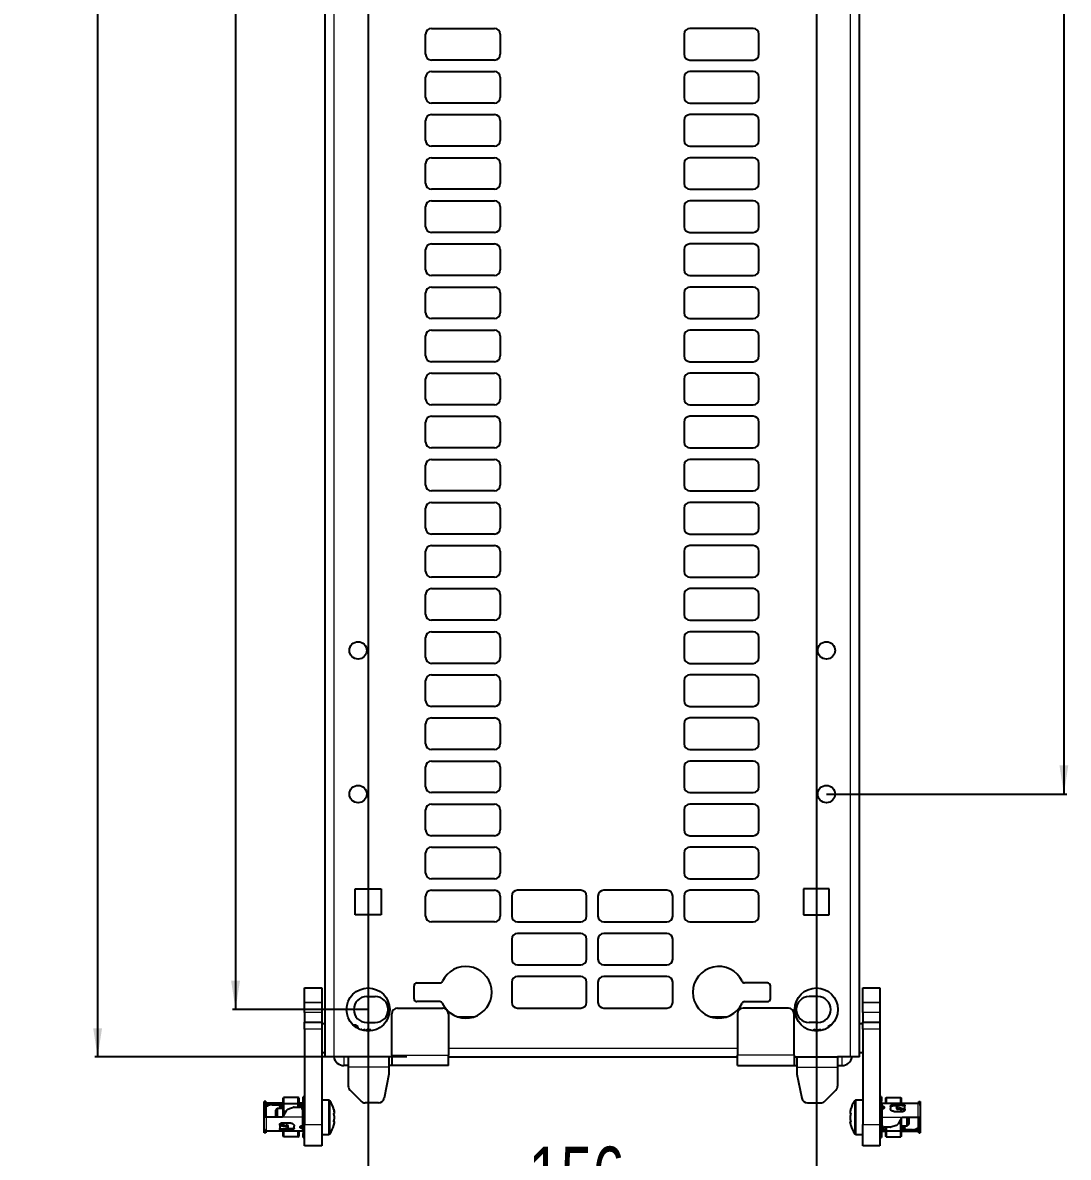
# Model space of a CAD drawing. Header units: millimetres. Extents: x -293 to 528, y -288 to 1990.
# Drawn here: x -292.8 to 71.1, y -84.8 to 310.2 of the extents above; entities that cross this region are included whole.
import ezdxf

# ---------------------------------------------------------------- set-up
doc = ezdxf.new("R2010")
doc.units = ezdxf.units.MM
doc.layers.add('FORMAT', color=7, linetype='Continuous')
doc.styles.add('SLDTEXTSTYLE0', font='TXT', dxfattribs={"width": 0.75})
doc.dimstyles.new('SLDDIMSTYLE0', dxfattribs={"dimtxt": 20, "dimasz": 10, "dimexe": 0, "dimexo": 0.0625, "dimgap": 5, "dimtad": 2, "dimdec": 1, "dimrnd": 1e-09, "dimzin": 12, "dimdsep": 46, "dimtxsty": 'SLDTEXTSTYLE0', "dimsah": 1, "dimcen": 0.09, "dimadec": 0, "dimazin": 3, "dimtfac": 1, "dimtofl": 0, "dimtmove": 0, "dimatfit": 3, "dimfxl": 0, "dimfrac": 2, "dimtolj": 1, "dimtzin": 12, "dimarcsym": 0})

# ---------------------------------------------------------------- blocks, each defined once
blk = doc.blocks.new('_D')
at = {"layer": 'FORMAT'}
for p, q in [((-159.1, 1833.18), (-267.74, 1833.18)), ((-266.74, 1833.18), (-266.74, -49.84)), ((-159.1, -49.84), (-267.74, -49.84))]:
    blk.add_line(p, q, dxfattribs=at)
for points in [[(-266.74, 1833.18), (-268.28, 1823.18), (-265.2, 1823.18)], [(-266.74, -49.84), (-265.2, -39.84), (-268.28, -39.84)]]:
    blk.add_solid(points, dxfattribs=at)
at = {"layer": 'FORMAT', "insert": (-292.52, 862.12), "char_height": 20, "attachment_point": 1, "rotation": 90, "style": 'SLDTEXTSTYLE0'}
blk.add_mtext('1883', dxfattribs=at)
blk = doc.blocks.new('_D_2')
at = {"layer": 'FORMAT'}
for p, q in [((-13.08, 1741.67), (70.56, 1741.67)), ((69.56, 1741.67), (69.56, 41.67)), ((-13.08, 41.67), (70.56, 41.67))]:
    blk.add_line(p, q, dxfattribs=at)
for points in [[(69.56, 1741.67), (68.02, 1731.67), (71.1, 1731.67)], [(69.56, 41.67), (71.1, 51.67), (68.02, 51.67)]]:
    blk.add_solid(points, dxfattribs=at)
at = {"layer": 'FORMAT', "insert": (43.78, 862.12), "char_height": 20, "attachment_point": 1, "rotation": 90, "style": 'SLDTEXTSTYLE0'}
blk.add_mtext('1700', dxfattribs=at)
blk = doc.blocks.new('_D_4')
at = {"layer": 'FORMAT'}
for p, q in [((-172.59, 891.66), (-172.59, -107.83)), ((-16.59, 891.66), (-16.59, -107.83)), ((-172.59, -106.83), (-16.59, -106.83))]:
    blk.add_line(p, q, dxfattribs=at)
for points in [[(-172.59, -106.83), (-162.59, -108.37), (-162.59, -105.29)], [(-16.59, -106.83), (-26.59, -105.29), (-26.59, -108.37)]]:
    blk.add_solid(points, dxfattribs=at)
at = {"layer": 'FORMAT', "insert": (-116.75, -81.05), "char_height": 20, "attachment_point": 1, "style": 'SLDTEXTSTYLE0'}
blk.add_mtext('156', dxfattribs=at)
blk = doc.blocks.new('_D_5')
at = {"layer": 'FORMAT'}
for p, q in [((-172.6, 1816.67), (-219.74, 1816.67)), ((-218.74, 1816.67), (-218.74, -33.33)), ((-172.6, -33.33), (-219.74, -33.33))]:
    blk.add_line(p, q, dxfattribs=at)
for points in [[(-218.74, 1816.67), (-220.28, 1806.67), (-217.2, 1806.67)], [(-218.74, -33.33), (-217.2, -23.33), (-220.28, -23.33)]]:
    blk.add_solid(points, dxfattribs=at)
at = {"layer": 'FORMAT', "insert": (-244.52, 862.12), "char_height": 20, "attachment_point": 1, "rotation": 90, "style": 'SLDTEXTSTYLE0'}
blk.add_mtext('1850', dxfattribs=at)

msp = doc.modelspace()

# ---------------------------------------------------------------- linework, layer by layer
at = {"color": 7, "linetype": 'Continuous', "lineweight": 25}
for p, q in [((-187.59, -49.83), (-187.59, 1833.17)), ((-1.59, -49.83), (-1.59, 1833.17)), ((-150.59, 308.17), (-128.59, 308.17)), ((-38.59, 308.17), (-60.59, 308.17)), ((-152.59, 299.17), (-152.59, 306.17)), ((-126.59, 306.17), (-126.59, 299.17)), ((-62.59, 306.17), (-62.59, 299.17)), ((-36.59, 299.17), (-36.59, 306.17)), ((-128.59, 297.17), (-150.59, 297.17)), ((-60.59, 297.17), (-38.59, 297.17)), ((-150.59, 293.17), (-128.59, 293.17)), ((-38.59, 293.17), (-60.59, 293.17)), ((-152.59, 284.17), (-152.59, 291.17)), ((-126.59, 291.17), (-126.59, 284.17)), ((-62.59, 291.17), (-62.59, 284.17)), ((-36.59, 284.17), (-36.59, 291.17)), ((-128.59, 282.17), (-150.59, 282.17)), ((-60.59, 282.17), (-38.59, 282.17)), ((-150.59, 278.17), (-128.59, 278.17)), ((-38.59, 278.17), (-60.59, 278.17)), ((-152.59, 269.17), (-152.59, 276.17)), ((-126.59, 276.17), (-126.59, 269.17)), ((-62.59, 276.17), (-62.59, 269.17)), ((-36.59, 269.17), (-36.59, 276.17)), ((-128.59, 267.17), (-150.59, 267.17)), ((-60.59, 267.17), (-38.59, 267.17)), ((-152.59, 254.17), (-152.59, 261.17)), ((-150.59, 263.17), (-128.59, 263.17)), ((-126.59, 261.17), (-126.59, 254.17)), ((-62.59, 261.17), (-62.59, 254.17)), ((-38.59, 263.17), (-60.59, 263.17)), ((-36.59, 254.17), (-36.59, 261.17)), ((-128.59, 252.17), (-150.59, 252.17)), ((-60.59, 252.17), (-38.59, 252.17)), ((-152.59, 239.17), (-152.59, 246.17)), ((-150.59, 248.17), (-128.59, 248.17)), ((-126.59, 246.17), (-126.59, 239.17)), ((-62.59, 246.17), (-62.59, 239.17)), ((-38.59, 248.17), (-60.59, 248.17)), ((-36.59, 239.17), (-36.59, 246.17)), ((-128.59, 237.17), (-150.59, 237.17)), ((-60.59, 237.17), (-38.59, 237.17)), ((-150.59, 233.17), (-128.59, 233.17)), ((-38.59, 233.17), (-60.59, 233.17)), ((-152.59, 224.17), (-152.59, 231.17)), ((-126.59, 231.17), (-126.59, 224.17)), ((-62.59, 231.17), (-62.59, 224.17)), ((-36.59, 224.17), (-36.59, 231.17)), ((-128.59, 222.17), (-150.59, 222.17)), ((-60.59, 222.17), (-38.59, 222.17)), ((-150.59, 218.17), (-128.59, 218.17)), ((-38.59, 218.17), (-60.59, 218.17)), ((-152.59, 209.17), (-152.59, 216.17)), ((-126.59, 216.17), (-126.59, 209.17)), ((-62.59, 216.17), (-62.59, 209.17)), ((-36.59, 209.17), (-36.59, 216.17)), ((-128.59, 207.17), (-150.59, 207.17)), ((-60.59, 207.17), (-38.59, 207.17)), ((-150.59, 203.17), (-128.59, 203.17)), ((-38.59, 203.17), (-60.59, 203.17)), ((-152.59, 194.17), (-152.59, 201.17)), ((-126.59, 201.17), (-126.59, 194.17)), ((-62.59, 201.17), (-62.59, 194.17)), ((-36.59, 194.17), (-36.59, 201.17)), ((-128.59, 192.17), (-150.59, 192.17)), ((-60.59, 192.17), (-38.59, 192.17)), ((-152.59, 179.17), (-152.59, 186.17)), ((-150.59, 188.17), (-128.59, 188.17)), ((-126.59, 186.17), (-126.59, 179.17)), ((-62.59, 186.17), (-62.59, 179.17)), ((-38.59, 188.17), (-60.59, 188.17)), ((-36.59, 179.17), (-36.59, 186.17)), ((-128.59, 177.17), (-150.59, 177.17)), ((-60.59, 177.17), (-38.59, 177.17)), ((-152.59, 164.17), (-152.59, 171.17)), ((-150.59, 173.17), (-128.59, 173.17)), ((-126.59, 171.17), (-126.59, 164.17)), ((-62.59, 171.17), (-62.59, 164.17)), ((-38.59, 173.17), (-60.59, 173.17)), ((-36.59, 164.17), (-36.59, 171.17)), ((-128.59, 162.17), (-150.59, 162.17)), ((-60.59, 162.17), (-38.59, 162.17)), ((-150.59, 158.17), (-128.59, 158.17)), ((-38.59, 158.17), (-60.59, 158.17)), ((-152.59, 149.17), (-152.59, 156.17)), ((-126.59, 156.17), (-126.59, 149.17)), ((-62.59, 156.17), (-62.59, 149.17)), ((-36.59, 149.17), (-36.59, 156.17)), ((-128.59, 147.17), (-150.59, 147.17)), ((-60.59, 147.17), (-38.59, 147.17)), ((-150.59, 143.17), (-128.59, 143.17)), ((-38.59, 143.17), (-60.59, 143.17)), ((-152.59, 134.17), (-152.59, 141.17)), ((-126.59, 141.17), (-126.59, 134.17)), ((-62.59, 141.17), (-62.59, 134.17)), ((-36.59, 134.17), (-36.59, 141.17)), ((-128.59, 132.17), (-150.59, 132.17)), ((-60.59, 132.17), (-38.59, 132.17)), ((-150.59, 128.17), (-128.59, 128.17)), ((-38.59, 128.17), (-60.59, 128.17)), ((-152.59, 119.17), (-152.59, 126.17)), ((-126.59, 126.17), (-126.59, 119.17)), ((-62.59, 126.17), (-62.59, 119.17)), ((-36.59, 119.17), (-36.59, 126.17)), ((-128.59, 117.17), (-150.59, 117.17)), ((-60.59, 117.17), (-38.59, 117.17)), ((-152.59, 104.17), (-152.59, 111.17)), ((-150.59, 113.17), (-128.59, 113.17)), ((-126.59, 111.17), (-126.59, 104.17)), ((-62.59, 111.17), (-62.59, 104.17)), ((-38.59, 113.17), (-60.59, 113.17)), ((-36.59, 104.17), (-36.59, 111.17)), ((-128.59, 102.17), (-150.59, 102.17)), ((-60.59, 102.17), (-38.59, 102.17)), ((-152.59, 89.17), (-152.59, 96.17)), ((-150.59, 98.17), (-128.59, 98.17)), ((-126.59, 96.17), (-126.59, 89.17)), ((-62.59, 96.17), (-62.59, 89.17)), ((-38.59, 98.17), (-60.59, 98.17)), ((-36.59, 89.17), (-36.59, 96.17)), ((-128.59, 87.17), (-150.59, 87.17)), ((-60.59, 87.17), (-38.59, 87.17)), ((-150.59, 83.17), (-128.59, 83.17)), ((-38.59, 83.17), (-60.59, 83.17)), ((-152.59, 74.17), (-152.59, 81.17)), ((-126.59, 81.17), (-126.59, 74.17)), ((-62.59, 81.17), (-62.59, 74.17)), ((-36.59, 74.17), (-36.59, 81.17)), ((-128.59, 72.17), (-150.59, 72.17)), ((-60.59, 72.17), (-38.59, 72.17)), ((-150.59, 68.17), (-128.59, 68.17)), ((-38.59, 68.17), (-60.59, 68.17)), ((-152.59, 59.17), (-152.59, 66.17)), ((-126.59, 66.17), (-126.59, 59.17)), ((-62.59, 66.17), (-62.59, 59.17)), ((-36.59, 59.17), (-36.59, 66.17)), ((-128.59, 57.17), (-150.59, 57.17)), ((-60.59, 57.17), (-38.59, 57.17)), ((-150.59, 53.17), (-128.59, 53.17)), ((-38.59, 53.17), (-60.59, 53.17)), ((-152.59, 44.17), (-152.59, 51.17)), ((-126.59, 51.17), (-126.59, 44.17)), ((-62.59, 51.17), (-62.59, 44.17)), ((-36.59, 44.17), (-36.59, 51.17)), ((-128.59, 42.17), (-150.59, 42.17)), ((-60.59, 42.17), (-38.59, 42.17)), ((-152.59, 29.17), (-152.59, 36.17)), ((-150.59, 38.17), (-128.59, 38.17)), ((-126.59, 36.17), (-126.59, 29.17)), ((-62.59, 36.17), (-62.59, 29.17)), ((-38.59, 38.17), (-60.59, 38.17)), ((-36.59, 29.17), (-36.59, 36.17)), ((-128.59, 27.17), (-150.59, 27.17)), ((-60.59, 27.17), (-38.59, 27.17)), ((-152.59, 14.17), (-152.59, 21.17)), ((-150.59, 23.17), (-128.59, 23.17)), ((-126.59, 21.17), (-126.59, 14.17)), ((-62.59, 21.17), (-62.59, 14.17)), ((-38.59, 23.17), (-60.59, 23.17)), ((-36.59, 14.17), (-36.59, 21.17)), ((-128.59, 12.17), (-150.59, 12.17)), ((-60.59, 12.17), (-38.59, 12.17)), ((-177.09, 8.67), (-168.09, 8.67)), ((-177.09, -0.33), (-177.09, 8.67)), ((-168.09, 8.67), (-168.09, -0.33)), ((-150.59, 8.17), (-128.59, 8.17)), ((-98.59, 8.17), (-120.59, 8.17)), ((-68.59, 8.17), (-90.59, 8.17)), ((-38.59, 8.17), (-60.59, 8.17)), ((-21.09, 8.67), (-21.09, -0.33)), ((-12.09, 8.67), (-21.09, 8.67)), ((-12.09, -0.33), (-12.09, 8.67)), ((-152.59, -0.83), (-152.59, 6.17)), ((-126.59, 6.17), (-126.59, -0.83)), ((-122.59, 6.17), (-122.59, -0.83)), ((-96.59, -0.83), (-96.59, 6.17)), ((-92.59, 6.17), (-92.59, -0.83)), ((-66.59, -0.83), (-66.59, 6.17)), ((-62.59, 6.17), (-62.59, -0.83)), ((-36.59, -0.83), (-36.59, 6.17)), ((-168.09, -0.33), (-177.09, -0.33)), ((-128.59, -2.83), (-150.59, -2.83)), ((-120.59, -2.83), (-98.59, -2.83)), ((-90.59, -2.83), (-68.59, -2.83)), ((-60.59, -2.83), (-38.59, -2.83)), ((-21.09, -0.33), (-12.09, -0.33)), ((-98.59, -6.83), (-120.59, -6.83)), ((-68.59, -6.83), (-90.59, -6.83)), ((-122.59, -8.83), (-122.59, -15.83)), ((-96.59, -15.83), (-96.59, -8.83)), ((-92.59, -8.83), (-92.59, -15.83)), ((-66.59, -15.83), (-66.59, -8.83)), ((-120.59, -17.83), (-98.59, -17.83)), ((-90.59, -17.83), (-68.59, -17.83)), ((-98.59, -21.83), (-120.59, -21.83)), ((-68.59, -21.83), (-90.59, -21.83)), ((-194.74, -25.83), (-188.74, -25.83)), ((-194.74, -30.83), (-194.74, -25.83)), ((-188.74, -25.83), (-188.74, -30.83)), ((-156.59, -29.59), (-156.59, -25.09)), ((-155.59, -24.09), (-147.64, -24.09)), ((-122.59, -23.83), (-122.59, -30.83)), ((-96.59, -30.83), (-96.59, -23.83)), ((-92.59, -23.83), (-92.59, -30.83)), ((-66.59, -30.83), (-66.59, -23.83)), ((-33.59, -24.09), (-41.54, -24.09)), ((-32.59, -29.59), (-32.59, -25.09)), ((-0.44, -25.83), (5.56, -25.83)), ((-0.44, -30.83), (-0.44, -25.83)), ((5.56, -25.83), (5.56, -30.83)), ((-194.74, -34.37), (-194.74, -30.83)), ((-194.74, -30.83), (-194.74, -30.83)), ((-188.74, -30.83), (-188.74, -34.37)), ((-188.74, -30.83), (-188.74, -30.83)), ((-173.09, -28.83), (-170.09, -28.83)), ((-147.64, -30.59), (-155.59, -30.59)), ((-41.54, -30.59), (-33.59, -30.59)), ((-16.09, -28.83), (-19.09, -28.83)), ((-0.44, -34.37), (-0.44, -30.83)), ((-0.44, -30.83), (-0.44, -30.83)), ((5.56, -30.83), (5.56, -34.37)), ((5.56, -30.83), (5.56, -30.83)), ((-194.74, -34.37), (-194.74, -37.72)), ((-188.74, -34.37), (-188.74, -37.72)), ((-164.34, -49.23), (-164.34, -34.83)), ((-162.34, -32.83), (-146.64, -32.83)), ((-144.64, -34.83), (-144.64, -49.23)), ((-120.59, -32.83), (-98.59, -32.83)), ((-90.59, -32.83), (-68.59, -32.83)), ((-44.04, -34.83), (-44.04, -49.23)), ((-26.34, -32.83), (-42.04, -32.83)), ((-24.34, -49.23), (-24.34, -34.83)), ((-0.44, -34.37), (-0.44, -37.72)), ((5.56, -34.37), (5.56, -37.72)), ((-194.74, -37.72), (-188.74, -37.72)), ((-194.74, -40.22), (-194.74, -37.72)), ((-188.74, -37.72), (-188.74, -40.22)), ((-187.59, -38.33), (-188.74, -38.33)), ((-176.95, -38.83), (-177.69, -38.83)), ((-176.09, -39.33), (-176.95, -38.83)), ((-176.95, -39.42), (-176.95, -38.83)), ((-176.09, -39.96), (-176.09, -39.33)), ((-173.09, -37.83), (-170.09, -37.83)), ((-141.55, -35.84), (-135.63, -35.84)), ((-53.55, -35.84), (-47.63, -35.84)), ((-16.09, -37.83), (-19.09, -37.83)), ((-11.72, -38.83), (-12.59, -39.33)), ((-12.59, -39.33), (-12.59, -39.67)), ((-11.49, -38.83), (-11.72, -38.83)), ((-11.72, -38.83), (-11.72, -39.03)), ((-0.44, -38.33), (-1.59, -38.33)), ((-0.44, -37.72), (5.56, -37.72)), ((-0.44, -40.22), (-0.44, -37.72)), ((5.56, -37.72), (5.56, -40.22)), ((-194.74, -40.22), (-194.74, -73.33)), ((-188.74, -40.22), (-188.74, -73.33)), ((-174.96, -40.33), (-175.02, -40.42)), ((-174.82, -40.33), (-174.96, -40.33)), ((-174.96, -40.44), (-174.96, -40.33)), ((-174.68, -40.53), (-174.82, -40.33)), ((-174.82, -40.49), (-174.82, -40.33)), ((-173.96, -40.33), (-174.19, -40.65)), ((-173.82, -40.33), (-173.96, -40.33)), ((-173.96, -40.7), (-173.96, -40.33)), ((-173.51, -40.77), (-173.82, -40.33)), ((-173.82, -40.73), (-173.82, -40.33)), ((-172.96, -40.33), (-173.28, -40.79)), ((-172.82, -40.33), (-172.96, -40.33)), ((-172.96, -40.82), (-172.96, -40.33)), ((-172.47, -40.83), (-172.82, -40.33)), ((-172.82, -40.82), (-172.82, -40.33)), ((-171.96, -40.33), (-172.3, -40.82)), ((-171.84, -40.33), (-171.96, -40.33)), ((-171.96, -40.8), (-171.96, -40.33)), ((-171.59, -40.58), (-171.84, -40.33)), ((-171.84, -40.79), (-171.84, -40.33)), ((-171.59, -40.76), (-171.59, -40.58)), ((-17.34, -40.33), (-17.59, -40.58)), ((-17.59, -40.58), (-17.59, -40.76)), ((-17.22, -40.33), (-17.34, -40.33)), ((-17.34, -40.33), (-17.34, -40.79)), ((-16.87, -40.82), (-17.22, -40.33)), ((-17.22, -40.33), (-17.22, -40.8)), ((-16.36, -40.33), (-16.71, -40.83)), ((-16.22, -40.33), (-16.36, -40.33)), ((-16.36, -40.33), (-16.36, -40.82)), ((-15.89, -40.79), (-16.22, -40.33)), ((-16.22, -40.33), (-16.22, -40.82)), ((-15.36, -40.33), (-15.67, -40.77)), ((-15.22, -40.33), (-15.36, -40.33)), ((-15.36, -40.33), (-15.36, -40.73)), ((-14.99, -40.65), (-15.22, -40.33)), ((-15.22, -40.33), (-15.22, -40.7)), ((-14.36, -40.33), (-14.5, -40.53)), ((-14.22, -40.33), (-14.36, -40.33)), ((-14.36, -40.33), (-14.36, -40.49)), ((-14.15, -40.42), (-14.22, -40.33)), ((-14.22, -40.33), (-14.22, -40.44)), ((-0.44, -40.22), (-0.44, -73.33)), ((5.56, -40.22), (5.56, -73.33)), ((-188.74, -48.33), (-187.59, -48.33)), ((-184.49, -49.83), (-187.59, -49.83)), ((-179.49, -49.83), (-184.49, -49.83)), ((-179.49, -49.83), (-179.49, -53.43)), ((-165.34, -49.83), (-179.49, -49.83)), ((-165.34, -49.83), (-165.34, -53.43)), ((-164.34, -49.83), (-165.34, -49.83)), ((-164.34, -49.23), (-164.34, -52.83)), ((-144.64, -52.83), (-144.64, -49.23)), ((-144.64, -49.84), (-44.04, -49.84)), ((-44.04, -52.83), (-44.04, -49.23)), ((-24.34, -49.23), (-24.34, -52.83)), ((-24.34, -49.83), (-23.34, -49.83)), ((-23.34, -49.83), (-23.34, -53.43)), ((-23.34, -49.83), (-9.19, -49.83)), ((-4.69, -49.83), (-9.19, -49.83)), ((-9.19, -49.83), (-9.19, -53.43)), ((-1.59, -49.83), (-4.69, -49.83)), ((-1.59, -48.33), (-0.44, -48.33)), ((-179.49, -52.83), (-180.99, -52.83)), ((-179.49, -53.43), (-179.49, -60)), ((-164.34, -52.83), (-165.34, -52.83)), ((-165.34, -53.43), (-165.34, -55.83)), ((-144.64, -52.83), (-164.34, -52.83)), ((-44.04, -52.83), (-24.34, -52.83)), ((-24.34, -52.83), (-23.34, -52.83)), ((-23.34, -53.43), (-23.34, -55.83)), ((-9.19, -52.83), (-7.69, -52.83)), ((-9.19, -53.43), (-9.19, -60)), ((-165.34, -55.83), (-167.02, -64.22)), ((-23.34, -55.83), (-21.66, -64.22)), ((-175.07, -65.24), (-178.9, -61.41)), ((-13.6, -65.24), (-9.77, -61.41)), ((-208.24, -65.4), (-208.74, -65.4)), ((-208.74, -69), (-208.74, -65.4)), ((-208.24, -65.4), (-208.24, -69)), ((-206.04, -65.98), (-208.04, -65.98)), ((-207.54, -66.43), (-208.04, -66.43)), ((-208.04, -66.43), (-208.04, -66.88)), ((-208.04, -66.88), (-207.54, -66.88)), ((-207.54, -66.88), (-207.54, -66.43)), ((-206.04, -66.48), (-206.04, -65.98)), ((-202.14, -65.98), (-206.04, -65.98)), ((-206.04, -66.48), (-202.14, -66.48)), ((-203.34, -67.12), (-203.34, -67.29)), ((-202.84, -66.88), (-202.14, -66.88)), ((-202.02, -63.98), (-202.14, -64.21)), ((-202.14, -66.16), (-202.14, -64.21)), ((-202.02, -66.13), (-202.14, -66.16)), ((-202.14, -68.83), (-202.14, -66.16)), ((-202.02, -63.98), (-202.02, -66.13)), ((-196.94, -63.98), (-202.02, -63.98)), ((-202.02, -66.13), (-202.02, -68.83)), ((-196.94, -66.13), (-202.02, -66.13)), ((-196.94, -66.13), (-196.94, -63.98)), ((-196.74, -64.11), (-196.94, -63.98)), ((-196.94, -67.33), (-196.94, -66.13)), ((-196.74, -66.15), (-196.94, -66.13)), ((-196.74, -64.11), (-196.74, -66.15)), ((-195.44, -65.98), (-196.74, -65.98)), ((-196.74, -66.15), (-196.74, -67.33)), ((-196.74, -66.48), (-195.44, -66.48)), ((-195.54, -66.68), (-196.74, -66.68)), ((-195.54, -66.68), (-195.54, -67.7)), ((-194.74, -63.73), (-195.24, -63.73)), ((-195.24, -68.99), (-195.24, -63.73)), ((-186.41, -64.83), (-188.74, -64.83)), ((-168.98, -65.83), (-173.66, -65.83)), ((-19.7, -65.83), (-15.02, -65.83)), ((-0.44, -64.83), (-2.76, -64.83)), ((6.06, -63.73), (5.56, -63.73)), ((5.56, -65.19), (6.06, -65.19)), ((5.56, -66.5), (6.06, -66.5)), ((6.06, -63.73), (6.06, -65.19)), ((6.06, -66.5), (6.06, -65.19)), ((6.06, -66.5), (6.06, -70.83)), ((6.26, -65.98), (16.86, -65.98)), ((6.51, -66.98), (6.26, -66.98)), ((7.56, -64.11), (7.76, -63.98)), ((7.56, -65.98), (7.56, -64.11)), ((7.76, -63.98), (7.76, -65.98)), ((7.76, -63.98), (12.85, -63.98)), ((9.16, -67.07), (9.16, -67.75)), ((10.36, -66.43), (13.66, -66.43)), ((12.08, -66.88), (10.36, -66.88)), ((12.85, -65.98), (12.85, -63.98)), ((12.85, -63.98), (12.96, -64.21)), ((12.96, -64.21), (12.96, -65.98)), ((14.16, -66.67), (14.16, -66.88)), ((14.16, -68.01), (14.16, -66.88)), ((16.86, -65.98), (18.86, -65.98)), ((19.06, -65.4), (19.56, -65.4)), ((19.06, -66.01), (19.06, -65.4)), ((19.56, -65.4), (19.56, -66.68)), ((19.56, -66.68), (19.56, -70.83)), ((-208.24, -69), (-208.74, -69)), ((-208.74, -70.7), (-208.74, -69)), ((-208.24, -70.7), (-208.74, -70.7)), ((-208.74, -70.83), (-208.74, -70.7)), ((-208.04, -70.83), (-208.74, -70.83)), ((-208.74, -74.98), (-208.74, -70.83)), ((-208.24, -69), (-208.24, -70.7)), ((-208.24, -70.7), (-208.24, -70.83)), ((-202.44, -70.83), (-208.04, -70.83)), ((-204.24, -67.83), (-204.74, -68.33)), ((-204.74, -70.83), (-204.74, -68.33)), ((-202.14, -67.83), (-204.24, -67.83)), ((-204.24, -67.83), (-204.24, -70.83)), ((-203.34, -67.29), (-202.14, -67.17)), ((-203.34, -67.29), (-203.34, -67.83)), ((-201.28, -68.83), (-202.44, -70.83)), ((-202.02, -68.83), (-202.14, -68.83)), ((-202.14, -70.31), (-202.14, -68.83)), ((-201.28, -68.83), (-202.02, -68.83)), ((-202.02, -68.83), (-202.02, -70.11)), ((-198.34, -67.33), (-196.19, -67.33)), ((-195.54, -67.38), (-195.44, -67.38)), ((-195.24, -67.83), (-195.48, -67.83)), ((-195.44, -68.08), (-195.44, -70.83)), ((-195.24, -69.38), (-195.44, -69.37)), ((-195.24, -70.83), (-195.44, -70.83)), ((-195.24, -68.99), (-194.74, -68.99)), ((-195.24, -69.52), (-195.24, -68.99)), ((-194.74, -69.52), (-195.24, -69.52)), ((-195.24, -75.15), (-195.24, -70.83)), ((-195.24, -70.83), (-194.74, -70.83)), ((-184.35, -68.98), (-184.32, -68.98)), ((6.06, -70.83), (5.56, -70.83)), ((6.06, -70.83), (6.26, -70.83)), ((6.36, -67.83), (6.1, -67.83)), ((6.51, -67.38), (6.26, -67.38)), ((6.51, -67.87), (6.26, -67.87)), ((6.26, -73.58), (6.26, -70.83)), ((6.36, -67.87), (6.36, -67.38)), ((7.06, -67.34), (7.06, -67.46)), ((10.36, -68.78), (13.66, -68.78)), ((11.23, -67.63), (11.23, -67.61)), ((11.28, -67.77), (11.51, -68.07)), ((12.11, -72.83), (13.26, -70.83)), ((12.85, -68.78), (12.85, -68)), ((12.96, -68.05), (12.96, -68.78)), ((13.26, -70.83), (18.86, -70.83)), ((14.16, -68.01), (14.16, -68.33)), ((15.06, -70.96), (15.06, -70.83)), ((15.06, -73.83), (15.06, -70.96)), ((15.56, -70.83), (15.56, -73.33)), ((18.86, -70.83), (19.56, -70.83)), ((19.06, -70.96), (19.06, -70.83)), ((19.06, -70.96), (19.56, -70.96)), ((19.06, -72.65), (19.06, -70.96)), ((19.56, -70.83), (19.56, -70.96)), ((19.56, -70.96), (19.56, -72.65)), ((-208.74, -76.26), (-208.74, -74.98)), ((-203.34, -73.64), (-203.34, -73.32)), ((-203.34, -73.64), (-203.34, -74.77)), ((-203.34, -74.99), (-203.34, -74.77)), ((-199.54, -72.88), (-202.84, -72.88)), ((-202.14, -73.6), (-202.14, -72.88)), ((-202.02, -72.88), (-202.02, -73.65)), ((-201.26, -74.77), (-199.54, -74.77)), ((-200.45, -73.88), (-200.69, -73.59)), ((-200.41, -74.02), (-200.41, -74.05)), ((-198.34, -74.58), (-198.34, -73.9)), ((-196.24, -74.31), (-196.24, -74.2)), ((-195.69, -73.78), (-195.44, -73.78)), ((-195.69, -74.28), (-195.44, -74.28)), ((-195.69, -74.67), (-195.44, -74.67)), ((-195.54, -73.78), (-195.54, -74.28)), ((-195.54, -73.83), (-195.28, -73.83)), ((-194.74, -80.83), (-194.74, -73.33)), ((-188.74, -73.33), (-188.74, -80.83)), ((-184.38, -72.36), (-184.54, -72.36)), ((-4.65, -72.36), (-4.8, -72.36)), ((-0.44, -80.83), (-0.44, -73.33)), ((5.56, -72.13), (6.06, -72.13)), ((6.06, -72.66), (5.56, -72.66)), ((5.56, -73.33), (5.56, -80.83)), ((6.06, -72.13), (6.06, -72.66)), ((6.06, -72.27), (6.26, -72.28)), ((6.06, -72.66), (6.06, -77.93)), ((6.06, -73.83), (6.3, -73.83)), ((6.36, -74.28), (6.26, -74.28)), ((6.36, -74.98), (6.36, -73.95)), ((6.36, -74.98), (7.56, -74.98)), ((9.16, -74.33), (7.01, -74.33)), ((7.56, -75.51), (7.56, -74.33)), ((7.76, -74.33), (7.76, -75.52)), ((12.11, -72.83), (12.85, -72.83)), ((12.85, -72.83), (12.85, -71.55)), ((12.85, -75.52), (12.85, -72.83)), ((12.96, -72.83), (12.85, -72.83)), ((12.96, -71.35), (12.96, -72.83)), ((12.96, -72.83), (12.96, -75.49)), ((12.96, -73.83), (15.06, -73.83)), ((14.16, -74.37), (12.96, -74.49)), ((13.66, -74.77), (12.96, -74.77)), ((14.16, -74.37), (14.16, -73.83)), ((14.16, -74.53), (14.16, -74.37)), ((15.06, -73.83), (15.56, -73.33)), ((18.36, -74.77), (18.36, -75.22)), ((18.86, -74.77), (18.36, -74.77)), ((18.86, -75.22), (18.86, -74.77)), ((19.06, -72.65), (19.56, -72.65)), ((19.06, -76.26), (19.06, -72.65)), ((19.56, -72.65), (19.56, -76.26)), ((-208.24, -76.26), (-208.74, -76.26)), ((-208.24, -75.65), (-208.24, -76.26)), ((-206.04, -75.68), (-208.04, -75.68)), ((-195.44, -75.68), (-206.04, -75.68)), ((-199.54, -75.22), (-202.84, -75.22)), ((-202.14, -77.44), (-202.14, -75.68)), ((-202.14, -77.44), (-202.02, -77.67)), ((-202.02, -75.68), (-202.02, -77.67)), ((-196.94, -77.67), (-202.02, -77.67)), ((-196.94, -77.67), (-196.94, -75.68)), ((-196.94, -77.67), (-196.74, -77.54)), ((-196.74, -75.68), (-196.74, -77.54)), ((-194.74, -75.15), (-195.24, -75.15)), ((-195.24, -75.15), (-195.24, -76.46)), ((-195.24, -77.93), (-195.24, -76.46)), ((-194.74, -76.46), (-195.24, -76.46)), ((-195.24, -77.93), (-194.74, -77.93)), ((-188.74, -76.83), (-186.41, -76.83)), ((-2.76, -76.83), (-0.44, -76.83)), ((5.56, -77.93), (6.06, -77.93)), ((7.56, -75.18), (6.26, -75.18)), ((6.26, -75.68), (7.56, -75.68)), ((7.56, -77.54), (7.56, -75.51)), ((7.76, -75.52), (7.56, -75.51)), ((7.76, -77.67), (7.56, -77.54)), ((7.76, -75.52), (7.76, -77.67)), ((7.76, -75.52), (12.85, -75.52)), ((7.76, -77.67), (12.85, -77.67)), ((12.96, -75.49), (12.85, -75.52)), ((12.85, -77.67), (12.85, -75.52)), ((12.96, -77.44), (12.85, -77.67)), ((16.86, -75.18), (12.96, -75.18)), ((12.96, -75.49), (12.96, -77.44)), ((12.96, -75.68), (16.86, -75.68)), ((16.86, -75.18), (16.86, -75.68)), ((16.86, -75.68), (18.86, -75.68)), ((18.36, -75.22), (18.86, -75.22)), ((19.06, -76.26), (19.56, -76.26)), ((-188.74, -80.83), (-194.74, -80.83)), ((5.56, -80.83), (-0.44, -80.83))]:
    msp.add_line(p, q, dxfattribs=at)
at = {"color": 8, "linetype": 'Continuous', "lineweight": 18}
for p, q in [((-184.49, 1833.17), (-184.49, -49.83)), ((-4.69, -49.83), (-4.69, 1833.17)), ((-194.74, -30.83), (-188.74, -30.83)), ((-188.74, -30.83), (-194.74, -30.83)), ((-0.44, -30.83), (5.56, -30.83)), ((5.56, -30.83), (-0.44, -30.83)), ((-188.74, -34.37), (-194.74, -34.37)), ((5.56, -34.37), (-0.44, -34.37)), ((-188.74, -40.22), (-194.74, -40.22)), ((5.56, -40.22), (-0.44, -40.22)), ((-144.64, -46.74), (-44.04, -46.74)), ((-180.99, -49.83), (-180.99, -52.83)), ((-164.34, -49.23), (-144.64, -49.23)), ((-24.34, -49.23), (-44.04, -49.23)), ((-7.69, -49.83), (-7.69, -52.83)), ((-165.34, -53.43), (-179.49, -53.43)), ((-23.34, -53.43), (-9.19, -53.43)), ((-208.04, -66.88), (-208.04, -70.83)), ((-195.44, -67.38), (-195.44, -66.48)), ((-186.41, -64.83), (-186.41, -71.1)), ((-185.97, -65.06), (-185.97, -71.09)), ((-3.2, -76.6), (-3.2, -65.06)), ((-2.76, -76.83), (-2.76, -64.83)), ((6.26, -65.98), (6.26, -66.98)), ((6.51, -67.38), (6.51, -66.98)), ((10.36, -66.43), (10.36, -66.88)), ((13.66, -66.88), (13.66, -66.43)), ((18.86, -70.83), (18.86, -65.98)), ((-208.04, -70.83), (-208.04, -75.68)), ((-195.44, -70.83), (-202.44, -70.83)), ((-195.44, -73.78), (-195.44, -70.83)), ((-185.97, -71.09), (-185.97, -76.6)), ((6.26, -67.87), (6.26, -70.83)), ((6.26, -70.83), (13.26, -70.83)), ((18.86, -74.77), (18.86, -70.83)), ((-202.84, -74.77), (-202.84, -75.22)), ((-199.54, -75.22), (-199.54, -74.77)), ((-195.69, -74.28), (-195.69, -74.67)), ((-195.44, -75.68), (-195.44, -74.67)), ((-194.74, -73.33), (-188.74, -73.33)), ((-186.41, -71.1), (-186.41, -76.83)), ((-0.44, -73.33), (5.56, -73.33)), ((6.26, -74.28), (6.26, -75.18))]:
    msp.add_line(p, q, dxfattribs=at)
at = {"color": 7, "linetype": 'Continuous', "lineweight": 25, "flags": 128}
for points in [[(-145.26, -33.38), (-145.81, -32.71), (-146.73, -31.16)], [(-208.04, -65.98), (-208.17, -65.99), (-208.24, -66.01)], [(-195.24, -66.45), (-195.3, -66.46), (-195.44, -66.48)], [(-195.24, -67.35), (-195.3, -67.36), (-195.44, -67.38)], [(-184.32, -68.93), (-184.43, -68.41), (-184.5, -68.15)], [(-4.67, -68.14), (-4.74, -68.39), (-4.85, -68.91)], [(6.06, -67.35), (6.13, -67.36), (6.26, -67.38)], [(6.06, -67.75), (6.07, -67.78), (6.08, -67.8), (6.1, -67.82), (6.12, -67.84), (6.15, -67.85), (6.19, -67.86), (6.22, -67.87), (6.26, -67.87)], [(6.36, -67.7), (6.32, -67.79), (6.3, -67.83)], [(-195.54, -73.95), (-195.5, -73.86), (-195.48, -73.83)], [(-195.24, -73.9), (-195.24, -73.88), (-195.25, -73.85), (-195.27, -73.83), (-195.3, -73.81), (-195.33, -73.8), (-195.36, -73.79), (-195.4, -73.78), (-195.44, -73.78)], [(-195.24, -74.3), (-195.3, -74.29), (-195.44, -74.28)], [(-184.51, -73.52), (-184.44, -73.26), (-184.32, -72.74)], [(-4.85, -72.74), (-4.74, -73.26), (-4.63, -73.65)], [(6.06, -74.3), (6.13, -74.29), (6.26, -74.28)], [(6.06, -75.21), (6.13, -75.19), (6.26, -75.18)], [(18.86, -75.68), (19, -75.66), (19.06, -75.65)]]:
    msp.add_lwpolyline(points, dxfattribs=at)
at = {"color": 7, "linetype": 'Continuous', "lineweight": 25}
for centre, radius in [((-176.09, 91.67), 3), ((-13.09, 91.67), 3), ((-176.09, 41.67), 3), ((-13.09, 41.67), 3), ((-172.59, -33.33), 7.5), ((-16.59, -33.33), 7.5)]:
    msp.add_circle(centre, radius, dxfattribs=at)
for centre, radius, start, end in [((-150.59, 306.17), 2, 90, 180), ((-128.59, 306.17), 2, 0, 90), ((-60.59, 306.17), 2, 90, 180), ((-38.59, 306.17), 2, 0, 90), ((-150.59, 299.17), 2, 180, 270), ((-128.59, 299.17), 2, 270, 0), ((-60.59, 299.17), 2, 180, 270), ((-38.59, 299.17), 2, 270, 0), ((-150.59, 291.17), 2, 90, 180), ((-128.59, 291.17), 2, 0, 90), ((-60.59, 291.17), 2, 90, 180), ((-38.59, 291.17), 2, 0, 90), ((-150.59, 284.17), 2, 180, 270), ((-128.59, 284.17), 2, 270, 0), ((-60.59, 284.17), 2, 180, 270), ((-38.59, 284.17), 2, 270, 0), ((-150.59, 276.17), 2, 90, 180), ((-128.59, 276.17), 2, 0, 90), ((-60.59, 276.17), 2, 90, 180), ((-38.59, 276.17), 2, 0, 90), ((-150.59, 269.17), 2, 180, 270), ((-128.59, 269.17), 2, 270, 0), ((-60.59, 269.17), 2, 180, 270), ((-38.59, 269.17), 2, 270, 0), ((-150.59, 261.17), 2, 90, 180), ((-128.59, 261.17), 2, 0, 90), ((-60.59, 261.17), 2, 90, 180), ((-38.59, 261.17), 2, 0, 90), ((-150.59, 254.17), 2, 180, 270), ((-128.59, 254.17), 2, 270, 0), ((-60.59, 254.17), 2, 180, 270), ((-38.59, 254.17), 2, 270, 0), ((-150.59, 246.17), 2, 90, 180), ((-128.59, 246.17), 2, 0, 90), ((-60.59, 246.17), 2, 90, 180), ((-38.59, 246.17), 2, 0, 90), ((-150.59, 239.17), 2, 180, 270), ((-128.59, 239.17), 2, 270, 0), ((-60.59, 239.17), 2, 180, 270), ((-38.59, 239.17), 2, 270, 0), ((-150.59, 231.17), 2, 90, 180), ((-128.59, 231.17), 2, 0, 90), ((-60.59, 231.17), 2, 90, 180), ((-38.59, 231.17), 2, 0, 90), ((-150.59, 224.17), 2, 180, 270), ((-128.59, 224.17), 2, 270, 0), ((-60.59, 224.17), 2, 180, 270), ((-38.59, 224.17), 2, 270, 0), ((-150.59, 216.17), 2, 90, 180), ((-128.59, 216.17), 2, 0, 90), ((-60.59, 216.17), 2, 90, 180), ((-38.59, 216.17), 2, 0, 90), ((-150.59, 209.17), 2, 180, 270), ((-128.59, 209.17), 2, 270, 0), ((-60.59, 209.17), 2, 180, 270), ((-38.59, 209.17), 2, 270, 0), ((-150.59, 201.17), 2, 90, 180), ((-128.59, 201.17), 2, 0, 90), ((-60.59, 201.17), 2, 90, 180), ((-38.59, 201.17), 2, 0, 90), ((-150.59, 194.17), 2, 180, 270), ((-128.59, 194.17), 2, 270, 0), ((-60.59, 194.17), 2, 180, 270), ((-38.59, 194.17), 2, 270, 0), ((-150.59, 186.17), 2, 90, 180), ((-128.59, 186.17), 2, 0, 90), ((-60.59, 186.17), 2, 90, 180), ((-38.59, 186.17), 2, 0, 90), ((-150.59, 179.17), 2, 180, 270), ((-128.59, 179.17), 2, 270, 0), ((-60.59, 179.17), 2, 180, 270), ((-38.59, 179.17), 2, 270, 0), ((-150.59, 171.17), 2, 90, 180), ((-128.59, 171.17), 2, 0, 90), ((-60.59, 171.17), 2, 90, 180), ((-38.59, 171.17), 2, 0, 90), ((-150.59, 164.17), 2, 180, 270), ((-128.59, 164.17), 2, 270, 0), ((-60.59, 164.17), 2, 180, 270), ((-38.59, 164.17), 2, 270, 0), ((-150.59, 156.17), 2, 90, 180), ((-128.59, 156.17), 2, 0, 90), ((-60.59, 156.17), 2, 90, 180), ((-38.59, 156.17), 2, 0, 90), ((-150.59, 149.17), 2, 180, 270), ((-128.59, 149.17), 2, 270, 0), ((-60.59, 149.17), 2, 180, 270), ((-38.59, 149.17), 2, 270, 0), ((-150.59, 141.17), 2, 90, 180), ((-128.59, 141.17), 2, 0, 90), ((-60.59, 141.17), 2, 90, 180), ((-38.59, 141.17), 2, 0, 90), ((-150.59, 134.17), 2, 180, 270), ((-128.59, 134.17), 2, 270, 0), ((-60.59, 134.17), 2, 180, 270), ((-38.59, 134.17), 2, 270, 0), ((-150.59, 126.17), 2, 90, 180), ((-128.59, 126.17), 2, 0, 90), ((-60.59, 126.17), 2, 90, 180), ((-38.59, 126.17), 2, 0, 90), ((-150.59, 119.17), 2, 180, 270), ((-128.59, 119.17), 2, 270, 0), ((-60.59, 119.17), 2, 180, 270), ((-38.59, 119.17), 2, 270, 0), ((-150.59, 111.17), 2, 90, 180), ((-128.59, 111.17), 2, 0, 90), ((-60.59, 111.17), 2, 90, 180), ((-38.59, 111.17), 2, 0, 90), ((-150.59, 104.17), 2, 180, 270), ((-128.59, 104.17), 2, 270, 0), ((-60.59, 104.17), 2, 180, 270), ((-38.59, 104.17), 2, 270, 0), ((-150.59, 96.17), 2, 90, 180), ((-128.59, 96.17), 2, 0, 90), ((-60.59, 96.17), 2, 90, 180), ((-38.59, 96.17), 2, 0, 90), ((-150.59, 89.17), 2, 180, 270), ((-128.59, 89.17), 2, 270, 0), ((-60.59, 89.17), 2, 180, 270), ((-38.59, 89.17), 2, 270, 0), ((-150.59, 81.17), 2, 90, 180), ((-128.59, 81.17), 2, 0, 90), ((-60.59, 81.17), 2, 90, 180), ((-38.59, 81.17), 2, 0, 90), ((-150.59, 74.17), 2, 180, 270), ((-128.59, 74.17), 2, 270, 0), ((-60.59, 74.17), 2, 180, 270), ((-38.59, 74.17), 2, 270, 0), ((-150.59, 66.17), 2, 90, 180), ((-128.59, 66.17), 2, 0, 90), ((-60.59, 66.17), 2, 90, 180), ((-38.59, 66.17), 2, 0, 90), ((-150.59, 59.17), 2, 180, 270), ((-128.59, 59.17), 2, 270, 0), ((-60.59, 59.17), 2, 180, 270), ((-38.59, 59.17), 2, 270, 0), ((-150.59, 51.17), 2, 90, 180), ((-128.59, 51.17), 2, 0, 90), ((-60.59, 51.17), 2, 90, 180), ((-38.59, 51.17), 2, 0, 90), ((-150.59, 44.17), 2, 180, 270), ((-128.59, 44.17), 2, 270, 0), ((-60.59, 44.17), 2, 180, 270), ((-38.59, 44.17), 2, 270, 0), ((-150.59, 36.17), 2, 90, 180), ((-128.59, 36.17), 2, 0, 90), ((-60.59, 36.17), 2, 90, 180), ((-38.59, 36.17), 2, 0, 90), ((-150.59, 29.17), 2, 180, 270), ((-128.59, 29.17), 2, 270, 0), ((-60.59, 29.17), 2, 180, 270), ((-38.59, 29.17), 2, 270, 0), ((-150.59, 21.17), 2, 90, 180), ((-128.59, 21.17), 2, 0, 90), ((-60.59, 21.17), 2, 90, 180), ((-38.59, 21.17), 2, 0, 90), ((-150.59, 14.17), 2, 180, 270), ((-128.59, 14.17), 2, 270, 0), ((-60.59, 14.17), 2, 180, 270), ((-38.59, 14.17), 2, 270, 0), ((-150.59, 6.17), 2, 90, 180), ((-128.59, 6.17), 2, 0, 90), ((-120.59, 6.17), 2, 90, 180), ((-98.59, 6.17), 2, 0, 90), ((-90.59, 6.17), 2, 90, 180), ((-68.59, 6.17), 2, 0, 90), ((-60.59, 6.17), 2, 90, 180), ((-38.59, 6.17), 2, 0, 90), ((-150.59, -0.83), 2, 180, 270), ((-128.59, -0.83), 2, 270, 0), ((-120.59, -0.83), 2, 180, 270), ((-98.59, -0.83), 2, 270, 0), ((-90.59, -0.83), 2, 180, 270), ((-68.59, -0.83), 2, 270, 0), ((-60.59, -0.83), 2, 180, 270), ((-38.59, -0.83), 2, 270, 0), ((-120.59, -8.83), 2, 90, 180), ((-98.59, -8.83), 2, 0, 90), ((-90.59, -8.83), 2, 90, 180), ((-68.59, -8.83), 2, 0, 90), ((-138.59, -27.34), 9, 223.7023, 154.8493), ((-120.59, -15.83), 2, 180, 270), ((-98.59, -15.83), 2, 270, 0), ((-90.59, -15.83), 2, 180, 270), ((-68.59, -15.83), 2, 270, 0), ((-50.59, -27.34), 9, 25.1507, 334.8493), ((-147.64, -23.09), 1, 270, 334.8493), ((-120.59, -23.83), 2, 90, 180), ((-98.59, -23.83), 2, 0, 90), ((-90.59, -23.83), 2, 90, 180), ((-68.59, -23.83), 2, 0, 90), ((-41.54, -23.09), 1, 205.1507, 270), ((-155.59, -25.09), 1, 90, 180), ((-33.59, -25.09), 1, 0, 90), ((-173.09, -33.33), 4.5, 90, 270), ((-170.09, -33.33), 4.5, 270, 90), ((-155.59, -29.59), 1, 180, 270), ((-147.64, -31.59), 1, 25.1507, 90), ((-120.59, -30.83), 2, 180, 270), ((-98.59, -30.83), 2, 270, 0), ((-90.59, -30.83), 2, 180, 270), ((-68.59, -30.83), 2, 270, 0), ((-41.54, -31.59), 1, 90, 154.8493), ((-33.59, -29.59), 1, 270, 0), ((-19.09, -33.33), 4.5, 90, 270), ((-16.09, -33.33), 4.5, 270, 90), ((-162.34, -34.83), 2, 90, 180), ((-146.64, -34.83), 2, 0, 90), ((-42.04, -34.83), 2, 90, 180), ((-26.34, -34.83), 2, 0, 90), ((-180.99, -49.23), 3.6, 189.5941, 270), ((-7.69, -49.23), 3.6, 270, 350.4059), ((-177.49, -60), 2, 180, 225), ((-11.19, -60), 2, 315, 360), ((-208.04, -66.68), 0.2, 90, 180), ((-195.44, -65.78), 0.2, 270, 0), ((-186.41, -65.37), 0.54, 35.2515, 90), ((-194.14, -70.83), 10, 15.4963, 35.2515), ((-173.66, -63.83), 2, 225, 270), ((-168.98, -63.83), 2, 270, 348.6901), ((-19.7, -63.83), 2, 191.3099, 270), ((-15.02, -63.83), 2, 270, 315), ((4.96, -70.83), 10, 144.7485, 164.4243), ((-2.76, -65.37), 0.54, 90, 144.7485), ((6.26, -65.78), 0.2, 180, 270), ((6.24, -66.8), 0.183, 187.3339, 275.8124), ((18.86, -66.68), 0.7, 360, 90), ((-198.34, -68.08), 0.75, 90, 105.0484), ((-196.19, -68.08), 0.75, 0, 90), ((-195.34, -67.75), 0.0996, 305.5332, 356.0721), ((-208.04, -74.98), 0.7, 180, 270), ((-195.42, -74.86), 0.183, 7.3339, 95.8124), ((-194.14, -70.83), 10, 324.7485, 344.3485), ((4.96, -70.83), 10, 196.3891, 215.2515), ((6.16, -73.91), 0.0996, 125.5332, 176.0721), ((7.01, -73.58), 0.75, 180, 270), ((9.16, -73.58), 0.75, 270, 285.0484), ((18.86, -74.98), 0.2, 270, 360), ((-195.44, -75.88), 0.2, 0, 90), ((-186.41, -76.29), 0.54, 270, 324.7485), ((-2.76, -76.29), 0.54, 215.2515, 270), ((6.26, -75.88), 0.2, 90, 180)]:
    msp.add_arc(centre, radius, start, end, dxfattribs=at)
for points, knots in [([(-208.04, -65.98), (-208.04, -66.01), (-208.04, -66.07), (-208.04, -66.32), (-208.04, -66.43)], [0, 0, 0, 0, 0.559866, 1, 1, 1, 1]), ([(-206.04, -65.98), (-206.32, -66.01), (-206.82, -66.07), (-207.32, -66.32), (-207.54, -66.43)], [0, 0, 0, 0, 0.559911, 1, 1, 1, 1]), ([(-206.04, -66.48), (-206.32, -66.5), (-206.82, -66.55), (-207.32, -66.78), (-207.54, -66.88)], [0, 0, 0, 0, 0.559868, 1, 1, 1, 1]), ([(-203.34, -67.12), (-203.33, -67.09), (-203.32, -67.04), (-203.24, -66.96), (-203.11, -66.91), (-202.97, -66.89), (-202.88, -66.89), (-202.84, -66.88)], [0, 0, 0, 0, 0.214295, 0.42863, 0.64223, 0.856153, 1, 1, 1, 1]), ([(6.51, -66.98), (6.57, -66.98), (6.7, -66.99), (6.86, -67.05), (6.99, -67.14), (7.05, -67.24), (7.06, -67.31), (7.06, -67.34)], [0, 0, 0, 0, 0.214393, 0.428789, 0.643061, 0.856854, 1, 1, 1, 1]), ([(9.16, -67.07), (9.17, -66.99), (9.2, -66.83), (9.4, -66.64), (9.7, -66.51), (10.04, -66.44), (10.27, -66.43), (10.36, -66.43)], [0, 0, 0, 0, 0.212833, 0.42585, 0.635542, 0.846587, 1, 1, 1, 1]), ([(10.36, -66.88), (10.23, -66.89), (9.96, -66.9), (9.6, -66.99), (9.33, -67.14), (9.18, -67.34), (9.17, -67.48), (9.16, -67.54)], [0, 0, 0, 0, 0.212875, 0.425767, 0.637937, 0.847353, 1, 1, 1, 1]), ([(11.64, -67.1), (11.59, -67.12), (11.49, -67.17), (11.37, -67.29), (11.28, -67.42), (11.24, -67.53), (11.24, -67.59), (11.23, -67.61)], [0, 0, 0, 0, 0.225867, 0.451734, 0.677598, 0.903479, 1, 1, 1, 1]), ([(14.16, -66.88), (13.66, -66.82), (12.99, -66.73), (12.1, -66.84), (11.79, -67.01), (11.64, -67.1)], [0, 0, 0, 0, 0.587693, 0.790818, 1, 1, 1, 1]), ([(13.66, -66.43), (13.72, -66.43), (13.83, -66.44), (13.98, -66.48), (14.09, -66.53), (14.15, -66.6), (14.16, -66.65), (14.16, -66.67)], [0, 0, 0, 0, 0.214445, 0.428893, 0.643239, 0.857188, 1, 1, 1, 1]), ([(-201.28, -68.83), (-201.11, -68.61), (-200.76, -68.17), (-199.78, -67.7), (-199.02, -67.49), (-198.53, -67.35)], [0, 0, 0, 0, 0.254027, 0.526591, 1, 1, 1, 1]), ([(-195.24, -68.05), (-195.24, -68.06), (-195.24, -68.08), (-195.26, -68.11), (-195.3, -68.14), (-195.37, -68.15), (-195.42, -68.16), (-195.45, -68.16)], [0, 0, 0, 0, 0.187462, 0.362386, 0.517277, 0.750642, 1, 1, 1, 1]), ([(-195.24, -69.11), (-195.24, -69.12), (-195.24, -69.14), (-195.26, -69.17), (-195.29, -69.19), (-195.37, -69.18), (-195.41, -69.18), (-195.44, -69.17)], [0, 0, 0, 0, 0.195302, 0.377541, 0.538909, 0.761383, 1, 1, 1, 1]), ([(-184.54, -73.62), (-184.54, -73.62), (-184.54, -73.62), (-184.53, -73.59), (-184.49, -73.45), (-184.41, -73.13), (-184.34, -72.76), (-184.31, -72.48), (-184.33, -72.33), (-184.41, -72.36), (-184.49, -72.39), (-184.52, -72.39), (-184.53, -72.37), (-184.54, -72.35), (-184.54, -72.33), (-184.54, -72.3), (-184.53, -72.23), (-184.47, -72), (-184.38, -71.64), (-184.31, -71.14), (-184.32, -70.65), (-184.38, -70.22), (-184.46, -69.9), (-184.52, -69.68), (-184.53, -69.61), (-184.54, -69.56), (-184.54, -69.54), (-184.54, -69.51), (-184.53, -69.48), (-184.48, -69.45), (-184.4, -69.46), (-184.33, -69.42), (-184.31, -69.28), (-184.33, -68.96), (-184.4, -68.56), (-184.48, -68.23), (-184.52, -68.09), (-184.53, -68.04), (-184.54, -68.03), (-184.54, -68.03), (-184.54, -68.04), (-184.53, -68.07), (-184.49, -68.2), (-184.46, -68.34), (-184.44, -68.43)], [0, 0, 0, 0, 0.002669, 0.006422, 0.016822, 0.063309, 0.118617, 0.153644, 0.188957, 0.265945, 0.291246, 0.303925, 0.310299, 0.31305, 0.315831, 0.318218, 0.322425, 0.335452, 0.396277, 0.457638, 0.493644, 0.54503, 0.602606, 0.617005, 0.624239, 0.627149, 0.630093, 0.632606, 0.636406, 0.647212, 0.695726, 0.751897, 0.78647, 0.821241, 0.889001, 0.922439, 0.936242, 0.940574, 0.943357, 0.945726, 0.94809, 0.952284, 0.965237, 1, 1, 1, 1]), ([(-184.32, -68.97), (-184.31, -68.97), (-184.31, -68.97), (-184.32, -68.92), (-184.32, -68.92)], [0, 0, 0, 0, 0.963374, 1, 1, 1, 1]), ([(-4.67, -68.14), (-4.66, -68.11), (-4.65, -68.07), (-4.64, -68.04), (-4.64, -68.03), (-4.64, -68.03), (-4.64, -68.04), (-4.65, -68.08), (-4.71, -68.29), (-4.8, -68.68), (-4.87, -69.13), (-4.86, -69.39), (-4.8, -69.46), (-4.73, -69.45), (-4.67, -69.47), (-4.65, -69.48), (-4.64, -69.52), (-4.64, -69.54), (-4.64, -69.57), (-4.65, -69.62), (-4.69, -69.8), (-4.77, -70.09), (-4.84, -70.47), (-4.87, -70.88), (-4.84, -71.38), (-4.76, -71.78), (-4.68, -72.11), (-4.65, -72.23), (-4.64, -72.29), (-4.64, -72.32), (-4.64, -72.35), (-4.64, -72.37), (-4.66, -72.39), (-4.74, -72.38), (-4.83, -72.33), (-4.87, -72.43), (-4.85, -72.72), (-4.78, -73.1), (-4.7, -73.39), (-4.68, -73.49), (-4.66, -73.56), (-4.65, -73.6), (-4.64, -73.62), (-4.64, -73.62), (-4.64, -73.62)], [0, 0, 0, 0, 0.010728, 0.015224, 0.018112, 0.020571, 0.023024, 0.027377, 0.040819, 0.103498, 0.166695, 0.204011, 0.256335, 0.314494, 0.327735, 0.341099, 0.344105, 0.346621, 0.34914, 0.352978, 0.363553, 0.410702, 0.470972, 0.507237, 0.543762, 0.627026, 0.651816, 0.664256, 0.66927, 0.671997, 0.674747, 0.677852, 0.683424, 0.704689, 0.788652, 0.828321, 0.868497, 0.946466, 0.965714, 0.977954, 0.986009, 0.994111, 0.997345, 1, 1, 1, 1]), ([(-4.85, -68.91), (-4.86, -68.94), (-4.87, -68.98), (-4.86, -68.97), (-4.86, -68.97)], [0, 0, 0, 0, 0.6565099, 1, 1, 1, 1]), ([(7.02, -67.6), (7, -67.57), (6.95, -67.5), (6.81, -67.42), (6.66, -67.38), (6.55, -67.38), (6.51, -67.38)], [0, 0, 0, 0, 0.252501, 0.531568, 0.811143, 1, 1, 1, 1]), ([(7.06, -67.46), (7.06, -67.5), (7.04, -67.59), (6.95, -67.72), (6.81, -67.81), (6.66, -67.87), (6.55, -67.87), (6.51, -67.87)], [0, 0, 0, 0, 0.214305, 0.42865, 0.642279, 0.856223, 1, 1, 1, 1]), ([(10.36, -68.78), (10.23, -68.76), (9.96, -68.74), (9.6, -68.56), (9.33, -68.29), (9.18, -68.01), (9.17, -67.83), (9.16, -67.75)], [0, 0, 0, 0, 0.213238, 0.42649, 0.63916, 0.849598, 1, 1, 1, 1]), ([(11.23, -67.63), (11.24, -67.67), (11.25, -67.75), (11.32, -67.82), (11.44, -67.86), (11.55, -67.85), (11.62, -67.83), (11.64, -67.83)], [0, 0, 0, 0, 0.225883, 0.451767, 0.67765, 0.903524, 1, 1, 1, 1]), ([(11.52, -68.06), (11.52, -68.08), (11.53, -68.09), (11.55, -68.11), (11.55, -68.11)], [0, 0, 0, 0, 0.872289, 1, 1, 1, 1]), ([(11.89, -68.14), (11.84, -68.15), (11.74, -68.17), (11.63, -68.16), (11.57, -68.12), (11.55, -68.11)], [0, 0, 0, 0, 0.369126, 0.738256, 1, 1, 1, 1]), ([(14.16, -68.01), (13.66, -67.9), (12.99, -67.76), (12.1, -67.65), (11.79, -67.77), (11.64, -67.83)], [0, 0, 0, 0, 0.587693, 0.790818, 1, 1, 1, 1]), ([(14.16, -68.3), (13.73, -68.2), (13.14, -68.07), (12.33, -67.95), (12.04, -68.07), (11.89, -68.14)], [0, 0, 0, 0, 0.56666, 0.780905, 1, 1, 1, 1]), ([(14.16, -68.33), (14.16, -68.38), (14.15, -68.48), (14.06, -68.61), (13.93, -68.71), (13.79, -68.77), (13.7, -68.77), (13.66, -68.78)], [0, 0, 0, 0, 0.214373, 0.428779, 0.642592, 0.856666, 1, 1, 1, 1]), ([(-203.34, -73.32), (-203.33, -73.27), (-203.32, -73.17), (-203.24, -73.04), (-203.11, -72.94), (-202.97, -72.88), (-202.88, -72.88), (-202.84, -72.88)], [0, 0, 0, 0, 0.2143729, 0.4287785, 0.6425919, 0.8566662, 1, 1, 1, 1]), ([(-203.34, -73.35), (-202.91, -73.45), (-202.32, -73.58), (-201.5, -73.7), (-201.21, -73.58), (-201.06, -73.52)], [0, 0, 0, 0, 0.56666, 0.780905, 1, 1, 1, 1]), ([(-203.34, -73.64), (-202.84, -73.75), (-202.17, -73.9), (-201.27, -74.01), (-200.97, -73.89), (-200.81, -73.82)], [0, 0, 0, 0, 0.5876932, 0.7908183, 1, 1, 1, 1]), ([(-203.34, -74.77), (-202.84, -74.84), (-202.17, -74.92), (-201.27, -74.82), (-200.97, -74.65), (-200.81, -74.56)], [0, 0, 0, 0, 0.587693, 0.790818, 1, 1, 1, 1]), ([(-202.84, -75.22), (-202.89, -75.22), (-203.01, -75.22), (-203.16, -75.18), (-203.27, -75.12), (-203.33, -75.05), (-203.34, -75.01), (-203.34, -74.99)], [0, 0, 0, 0, 0.214445, 0.428893, 0.643239, 0.857188, 1, 1, 1, 1]), ([(-201.06, -73.52), (-201.02, -73.51), (-200.92, -73.48), (-200.8, -73.5), (-200.75, -73.53), (-200.73, -73.54)], [0, 0, 0, 0, 0.3691258, 0.7382556, 1, 1, 1, 1]), ([(-200.41, -74.02), (-200.42, -73.98), (-200.43, -73.91), (-200.5, -73.83), (-200.61, -73.79), (-200.72, -73.8), (-200.79, -73.82), (-200.81, -73.82)], [0, 0, 0, 0, 0.225883, 0.451767, 0.67765, 0.903524, 1, 1, 1, 1]), ([(-200.81, -74.56), (-200.77, -74.53), (-200.67, -74.48), (-200.54, -74.36), (-200.45, -74.23), (-200.41, -74.12), (-200.41, -74.07), (-200.41, -74.05)], [0, 0, 0, 0, 0.225867, 0.451734, 0.677598, 0.903479, 1, 1, 1, 1]), ([(-200.69, -73.59), (-200.7, -73.58), (-200.71, -73.56), (-200.73, -73.55), (-200.73, -73.54)], [0, 0, 0, 0, 0.872289, 1, 1, 1, 1]), ([(-199.54, -72.88), (-199.4, -72.89), (-199.13, -72.91), (-198.77, -73.1), (-198.5, -73.36), (-198.36, -73.65), (-198.34, -73.83), (-198.34, -73.9)], [0, 0, 0, 0, 0.213238, 0.42649, 0.63916, 0.849598, 1, 1, 1, 1]), ([(-199.54, -74.77), (-199.4, -74.76), (-199.13, -74.75), (-198.77, -74.66), (-198.51, -74.51), (-198.36, -74.32), (-198.34, -74.17), (-198.34, -74.11)], [0, 0, 0, 0, 0.212875, 0.425767, 0.637937, 0.847353, 1, 1, 1, 1]), ([(-198.34, -74.58), (-198.35, -74.66), (-198.38, -74.83), (-198.58, -75.02), (-198.87, -75.15), (-199.21, -75.21), (-199.44, -75.22), (-199.54, -75.22)], [0, 0, 0, 0, 0.212833, 0.42585, 0.635542, 0.846587, 1, 1, 1, 1]), ([(-196.24, -74.2), (-196.23, -74.15), (-196.22, -74.06), (-196.13, -73.94), (-195.99, -73.84), (-195.83, -73.79), (-195.73, -73.78), (-195.69, -73.78)], [0, 0, 0, 0, 0.214305, 0.42865, 0.642279, 0.856223, 1, 1, 1, 1]), ([(-195.69, -74.67), (-195.75, -74.67), (-195.87, -74.66), (-196.04, -74.61), (-196.16, -74.52), (-196.23, -74.41), (-196.24, -74.34), (-196.24, -74.31)], [0, 0, 0, 0, 0.214393, 0.428789, 0.643061, 0.856854, 1, 1, 1, 1]), ([(-196.2, -74.05), (-196.18, -74.09), (-196.13, -74.16), (-195.99, -74.23), (-195.83, -74.27), (-195.73, -74.28), (-195.69, -74.28)], [0, 0, 0, 0, 0.252501, 0.531568, 0.811143, 1, 1, 1, 1]), ([(-4.85, -72.74), (-4.86, -72.72), (-4.87, -72.68), (-4.86, -72.69), (-4.86, -72.69)], [0, 0, 0, 0, 0.4297743, 1, 1, 1, 1]), ([(6.06, -72.54), (6.06, -72.53), (6.06, -72.51), (6.08, -72.49), (6.12, -72.47), (6.19, -72.47), (6.24, -72.48), (6.26, -72.48)], [0, 0, 0, 0, 0.1953018, 0.3775407, 0.5389091, 0.7613833, 1, 1, 1, 1]), ([(6.06, -73.6), (6.06, -73.59), (6.06, -73.57), (6.08, -73.54), (6.12, -73.51), (6.2, -73.5), (6.25, -73.49), (6.28, -73.49)], [0, 0, 0, 0, 0.187462, 0.362386, 0.517277, 0.750642, 1, 1, 1, 1]), ([(12.11, -72.83), (11.94, -73.04), (11.59, -73.49), (10.61, -73.96), (9.84, -74.17), (9.36, -74.3)], [0, 0, 0, 0, 0.254027, 0.526591, 1, 1, 1, 1]), ([(14.16, -74.53), (14.16, -74.56), (14.15, -74.62), (14.06, -74.69), (13.93, -74.74), (13.79, -74.77), (13.7, -74.77), (13.66, -74.77)], [0, 0, 0, 0, 0.214295, 0.42863, 0.64223, 0.856153, 1, 1, 1, 1]), ([(16.86, -75.18), (17.14, -75.15), (17.64, -75.11), (18.14, -74.87), (18.36, -74.77)], [0, 0, 0, 0, 0.559868, 1, 1, 1, 1]), ([(16.86, -75.68), (17.14, -75.64), (17.64, -75.58), (18.14, -75.33), (18.36, -75.22)], [0, 0, 0, 0, 0.5599109, 1, 1, 1, 1]), ([(18.86, -75.68), (18.86, -75.64), (18.86, -75.58), (18.86, -75.33), (18.86, -75.22)], [0, 0, 0, 0, 0.559866, 1, 1, 1, 1])]:
    msp.add_open_spline(points, degree=3, knots=knots, dxfattribs=at)
at = {"color": 8, "linetype": 'Continuous', "lineweight": 18}
for points in [[(11.64, -67.83), (11.68, -67.88), (11.75, -67.96), (11.83, -68.07), (11.87, -68.12), (11.89, -68.14)], [(-200.81, -73.82), (-200.86, -73.77), (-200.92, -73.69), (-201.01, -73.59), (-201.05, -73.54), (-201.06, -73.52)]]:
    msp.add_open_spline(points, degree=3, knots=[0, 0, 0, 0, 0.502362, 0.815418, 1, 1, 1, 1], dxfattribs=at)

# ---------------------------------------------------------------- dimensions: what is measured, and where the dimension line sits
at = {"layer": 'FORMAT'}
for base, p1, p2, angle, picture, middle in [((-266.74, -49.84), (-159.09, 1833.18), (-159.09, -49.84), 90, '_D', (-266.74, 891.67)), ((-218.74, -33.33), (-172.59, 1816.67), (-172.59, -33.33), 90, '_D_5', (-218.74, 891.67)), ((69.56, 41.67), (-13.09, 1741.67), (-13.09, 41.67), 90, '_D_2', (69.56, 891.67)), ((-16.59, -106.83), (-172.59, 891.67), (-16.59, 891.67), 0, '_D_4', (-94.59, -106.83))]:
    dim = msp.add_linear_dim(base=base, p1=p1, p2=p2, angle=angle, dimstyle='SLDDIMSTYLE0', dxfattribs=at)
    dim.commit()
    dim.dimension.update_dxf_attribs({"geometry": picture, "text_midpoint": middle, "dimtype": 160})

doc.saveas('drawing.dxf')
